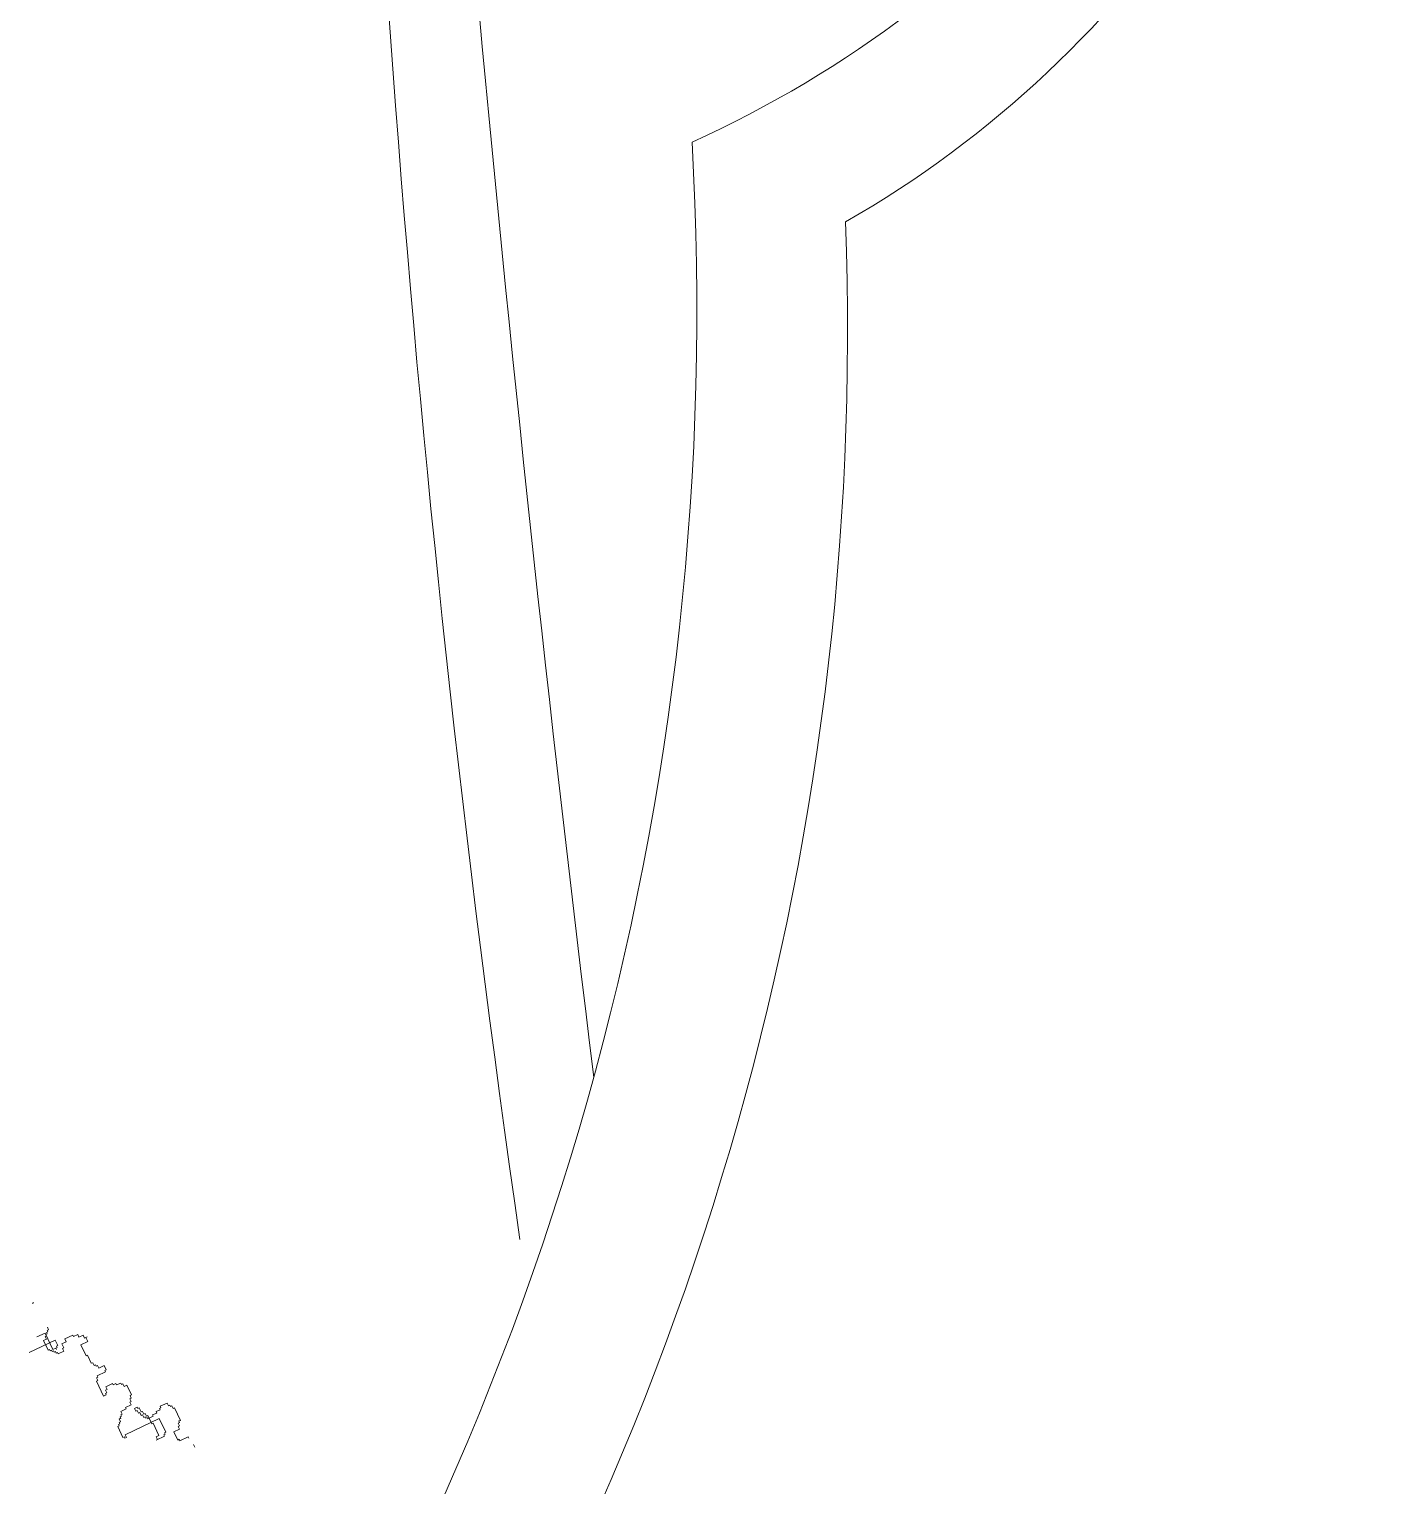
# Model space of a CAD drawing. Header units: millimetres. Extents: x 485872 to 486142, y -52344 to -52207.
# Drawn here: x 486102.2665 to 486102.4027, y -52298.9704 to -52298.8231 of the extents above; entities that cross this region are included whole.
import ezdxf

# ---------------------------------------------------------------- set-up
doc = ezdxf.new("R2010")
doc.units = ezdxf.units.MM
doc.header["$LTSCALE"] = 15

# ---------------------------------------------------------------- blocks, each defined once
blk = doc.blocks.new('sf')
at = {"color": 84, "lineweight": 5}
for p, q in [((17828.03, 470973.29), (17827.94, 470973.01)), ((17828.74, 470966.58), (17830.33, 470967.33)), ((17830.04, 470965.9), (17830.57, 470966.15)), ((17830.32, 470966.68), (17830.58, 470966.8)), ((17830.57, 470966.15), (17830.32, 470966.68)), ((17830.33, 470967.33), (17831.83, 470964.15)), ((17830.46, 470967.07), (17830.72, 470967.19)), ((17830.58, 470966.8), (17830.46, 470967.07)), ((17830.59, 470967.46), (17830.86, 470967.58)), ((17830.72, 470967.19), (17830.59, 470967.46)), ((17830.73, 470967.85), (17831, 470967.97)), ((17830.86, 470967.58), (17830.73, 470967.85)), ((17831, 470967.97), (17830.75, 470968.5)), ((17835.69, 470966.95), (17834.1, 470966.2)), ((17834.1, 470966.2), (17834.36, 470965.67)), ((17835.82, 470966.68), (17835.69, 470966.95)), ((17836.61, 470967.06), (17835.82, 470966.68)), ((17836.86, 470966.53), (17836.61, 470967.06)), ((17837.66, 470966.91), (17836.86, 470966.53)), ((17837.91, 470966.38), (17837.66, 470966.91)), ((17838.44, 470966.63), (17837.91, 470966.38)), ((17838.17, 470966.5), (17838.44, 470966.63)), ((17838.55, 470965.71), (17838.17, 470966.5)), ((17832.27, 470965.98), (17827.24, 470963.6)), ((17830.91, 470964.04), (17830.04, 470965.9)), ((17831.18, 470964.17), (17830.91, 470964.04)), ((17831.3, 470963.9), (17831.18, 470964.17)), ((17831.57, 470964.03), (17831.3, 470963.9)), ((17831.69, 470963.76), (17831.57, 470964.03)), ((17831.96, 470963.89), (17831.69, 470963.76)), ((17831.83, 470964.15), (17832.36, 470964.4)), ((17832.08, 470963.62), (17831.96, 470963.89)), ((17832.35, 470963.75), (17832.08, 470963.62)), ((17832.77, 470964.92), (17832.27, 470965.98)), ((17832.47, 470963.48), (17832.35, 470963.75)), ((17832.36, 470964.4), (17832.63, 470964.53)), ((17832.36, 470964.4), (17832.49, 470964.14)), ((17832.49, 470964.14), (17832.36, 470964.4)), ((17832.74, 470963.61), (17832.47, 470963.48)), ((17832.5, 470964.79), (17832.77, 470964.92)), ((17832.63, 470964.53), (17832.5, 470964.79)), ((17832.86, 470963.34), (17832.74, 470963.61)), ((17833.92, 470963.84), (17832.86, 470963.34)), ((17834.36, 470965.67), (17833.56, 470965.29)), ((17833.56, 470965.29), (17833.94, 470964.5)), ((17833.94, 470964.5), (17833.67, 470964.37)), ((17833.67, 470964.37), (17833.92, 470963.84)), ((17837.22, 470965.08), (17838.55, 470965.71)), ((17838.23, 470962.96), (17837.22, 470965.08)), ((17838.49, 470963.09), (17838.23, 470962.96)), ((17839.24, 470961.5), (17838.49, 470963.09)), ((17839.51, 470961.62), (17839.24, 470961.5)), ((17839.76, 470961.09), (17839.51, 470961.62)), ((17840.02, 470961.22), (17839.76, 470961.09)), ((17840.15, 470960.95), (17840.02, 470961.22)), ((17840.41, 470961.08), (17840.15, 470960.95)), ((17840.66, 470960.55), (17840.41, 470961.08)), ((17841.72, 470961.05), (17840.66, 470960.55)), ((17842.1, 470960.25), (17841.72, 470961.05)), ((17840.22, 470958.07), (17840.48, 470958.19)), ((17841.59, 470955.15), (17840.22, 470958.07)), ((17840.23, 470958.72), (17840.49, 470958.85)), ((17840.48, 470958.19), (17840.23, 470958.72)), ((17840.37, 470959.11), (17841.96, 470959.86)), ((17840.49, 470958.85), (17840.37, 470959.11)), ((17841.83, 470960.13), (17842.1, 470960.25)), ((17841.96, 470959.86), (17841.83, 470960.13)), ((17843.35, 470957.6), (17842.03, 470956.98)), ((17843.48, 470957.34), (17843.35, 470957.6)), ((17844.92, 470957.7), (17844.13, 470957.32)), ((17845.05, 470957.43), (17844.92, 470957.7)), ((17842.12, 470955.4), (17841.59, 470955.15)), ((17842.26, 470955.79), (17842, 470955.67)), ((17842, 470955.67), (17842.12, 470955.4)), ((17842.28, 470956.45), (17842.01, 470956.32)), ((17842.01, 470956.32), (17842.26, 470955.79)), ((17842.03, 470956.98), (17842.28, 470956.45)), ((17844, 470957.59), (17843.48, 470957.34)), ((17844.13, 470957.32), (17844, 470957.59)), ((17845.31, 470957.56), (17845.05, 470957.43)), ((17845.56, 470957.03), (17845.31, 470957.56)), ((17846.09, 470957.28), (17845.56, 470957.03)), ((17846.97, 470955.42), (17846.09, 470957.28)), ((17846.71, 470955.3), (17846.97, 470955.42)), ((17846.96, 470954.77), (17846.71, 470955.3)), ((17844.94, 470952.19), (17845.99, 470952.69)), ((17845.19, 470951.66), (17844.94, 470952.19)), ((17845.87, 470952.96), (17846.93, 470953.46)), ((17845.99, 470952.69), (17845.87, 470952.96)), ((17846.68, 470953.99), (17846.94, 470954.11)), ((17846.93, 470953.46), (17846.68, 470953.99)), ((17846.69, 470954.64), (17846.96, 470954.77)), ((17846.94, 470954.11), (17846.69, 470954.64)), ((17847.57, 470952.79), (17848.1, 470953.04)), ((17847.82, 470952.26), (17847.57, 470952.79)), ((17848.08, 470952.39), (17847.82, 470952.26)), ((17848.33, 470951.86), (17848.08, 470952.39)), ((17848.1, 470953.04), (17848.22, 470952.78)), ((17848.22, 470952.78), (17848.49, 470952.9)), ((17848.6, 470951.98), (17848.33, 470951.86)), ((17848.49, 470952.9), (17848.86, 470952.11)), ((17848.85, 470951.45), (17848.6, 470951.98)), ((17848.86, 470952.11), (17849.13, 470952.23)), ((17849.13, 470952.23), (17849.38, 470951.7)), ((17852.54, 470952.55), (17851.75, 470952.17)), ((17851.75, 470952.17), (17851.87, 470951.91)), ((17852.68, 470952.94), (17852.42, 470952.81)), ((17852.42, 470952.81), (17852.54, 470952.55)), ((17853.88, 470953.83), (17852.56, 470953.2)), ((17852.56, 470953.2), (17852.68, 470952.94)), ((17854.13, 470953.3), (17853.88, 470953.83)), ((17854.39, 470953.42), (17854.13, 470953.3)), ((17854.52, 470953.16), (17854.39, 470953.42)), ((17854.78, 470953.28), (17854.52, 470953.16)), ((17855.03, 470952.75), (17854.78, 470953.28)), ((17855.3, 470952.88), (17855.03, 470952.75)), ((17856.43, 470950.49), (17855.3, 470952.88)), ((17844.35, 470949.32), (17844.61, 470949.45)), ((17845.35, 470947.2), (17844.35, 470949.32)), ((17844.49, 470949.71), (17844.75, 470949.84)), ((17844.61, 470949.45), (17844.49, 470949.71)), ((17844.63, 470950.1), (17844.89, 470950.23)), ((17844.75, 470949.84), (17844.63, 470950.1)), ((17844.64, 470950.76), (17844.91, 470950.88)), ((17844.89, 470950.23), (17844.64, 470950.76)), ((17844.78, 470951.15), (17845.05, 470951.27)), ((17844.91, 470950.88), (17844.78, 470951.15)), ((17844.92, 470951.54), (17845.19, 470951.66)), ((17845.05, 470951.27), (17844.92, 470951.54)), ((17852.37, 470950.85), (17845.75, 470947.72)), ((17849.11, 470951.58), (17848.85, 470951.45)), ((17849.36, 470951.05), (17849.11, 470951.58)), ((17849.63, 470951.17), (17849.36, 470951.05)), ((17849.38, 470951.7), (17849.64, 470951.83)), ((17849.75, 470950.91), (17849.63, 470951.17)), ((17849.64, 470951.83), (17849.89, 470951.3)), ((17850.02, 470951.03), (17849.75, 470950.91)), ((17849.89, 470951.3), (17850.16, 470951.42)), ((17850.14, 470950.77), (17850.02, 470951.03)), ((17851.2, 470951.27), (17850.14, 470950.77)), ((17850.16, 470951.42), (17850.91, 470949.83)), ((17850.91, 470949.83), (17851.17, 470949.96)), ((17851.87, 470951.91), (17851.08, 470951.53)), ((17851.08, 470951.53), (17851.2, 470951.27)), ((17851.17, 470949.96), (17852.3, 470947.57)), ((17853.63, 470948.2), (17852.37, 470950.85)), ((17856.01, 470949.32), (17856.27, 470949.45)), ((17856.26, 470948.79), (17856.01, 470949.32)), ((17856.02, 470949.98), (17856.29, 470950.1)), ((17856.27, 470949.45), (17856.02, 470949.98)), ((17856.16, 470950.37), (17856.43, 470950.49)), ((17856.29, 470950.1), (17856.16, 470950.37)), ((17845.62, 470947.33), (17845.35, 470947.2)), ((17845.74, 470947.06), (17845.62, 470947.33)), ((17846.01, 470947.19), (17845.74, 470947.06)), ((17845.75, 470947.72), (17846.01, 470947.19)), ((17851.76, 470946.67), (17853.35, 470947.42)), ((17852.02, 470946.79), (17851.76, 470946.67)), ((17852.3, 470947.57), (17851.77, 470947.32)), ((17851.77, 470947.32), (17852.02, 470946.79)), ((17853.22, 470947.68), (17853.49, 470947.81)), ((17853.35, 470947.42), (17853.22, 470947.68)), ((17853.36, 470948.07), (17853.63, 470948.2)), ((17853.49, 470947.81), (17853.36, 470948.07)), ((17855.2, 470948.29), (17856.26, 470948.79)), ((17855.95, 470946.7), (17855.2, 470948.29)), ((17856.22, 470946.83), (17855.95, 470946.7)), ((17856.34, 470946.56), (17856.22, 470946.83)), ((17857.93, 470947.31), (17856.34, 470946.56)), ((17858.05, 470947.05), (17857.93, 470947.31)), ((17859.2, 470945.32), (17858.95, 470945.85))]:
    blk.add_line(p, q, dxfattribs=at)
at = {"color": 43, "lineweight": 5}
for centre, radius, start, end in [((24701.72, 471849.47), 6816.53, 183.430024, 187.017115), ((21170.44, 471452.35), 3281.85, 180.24354, 188.18021), ((17862.18, 471401.39), 224.45, 294.4892, 344.2829), ((17882.52, 471360.61), 206.06, 299.772, 353.4655), ((17395.22, 471164.83), 560.93, 325.1399, 3.3011), ((17424.31, 471160.68), 560.93, 325.1399, 2.1534)]:
    blk.add_arc(centre, radius, start, end, dxfattribs=at)

msp = doc.modelspace()

# ---------------------------------------------------------------- block references
at = {"lineweight": 5, "xscale": 0.0005240255359560251, "yscale": 0.0005240255359560251, "zscale": 0.0005240255359560251}
msp.add_blockref('sf', (486092.92453, -52545.75383), dxfattribs=at)

doc.saveas('drawing.dxf')
